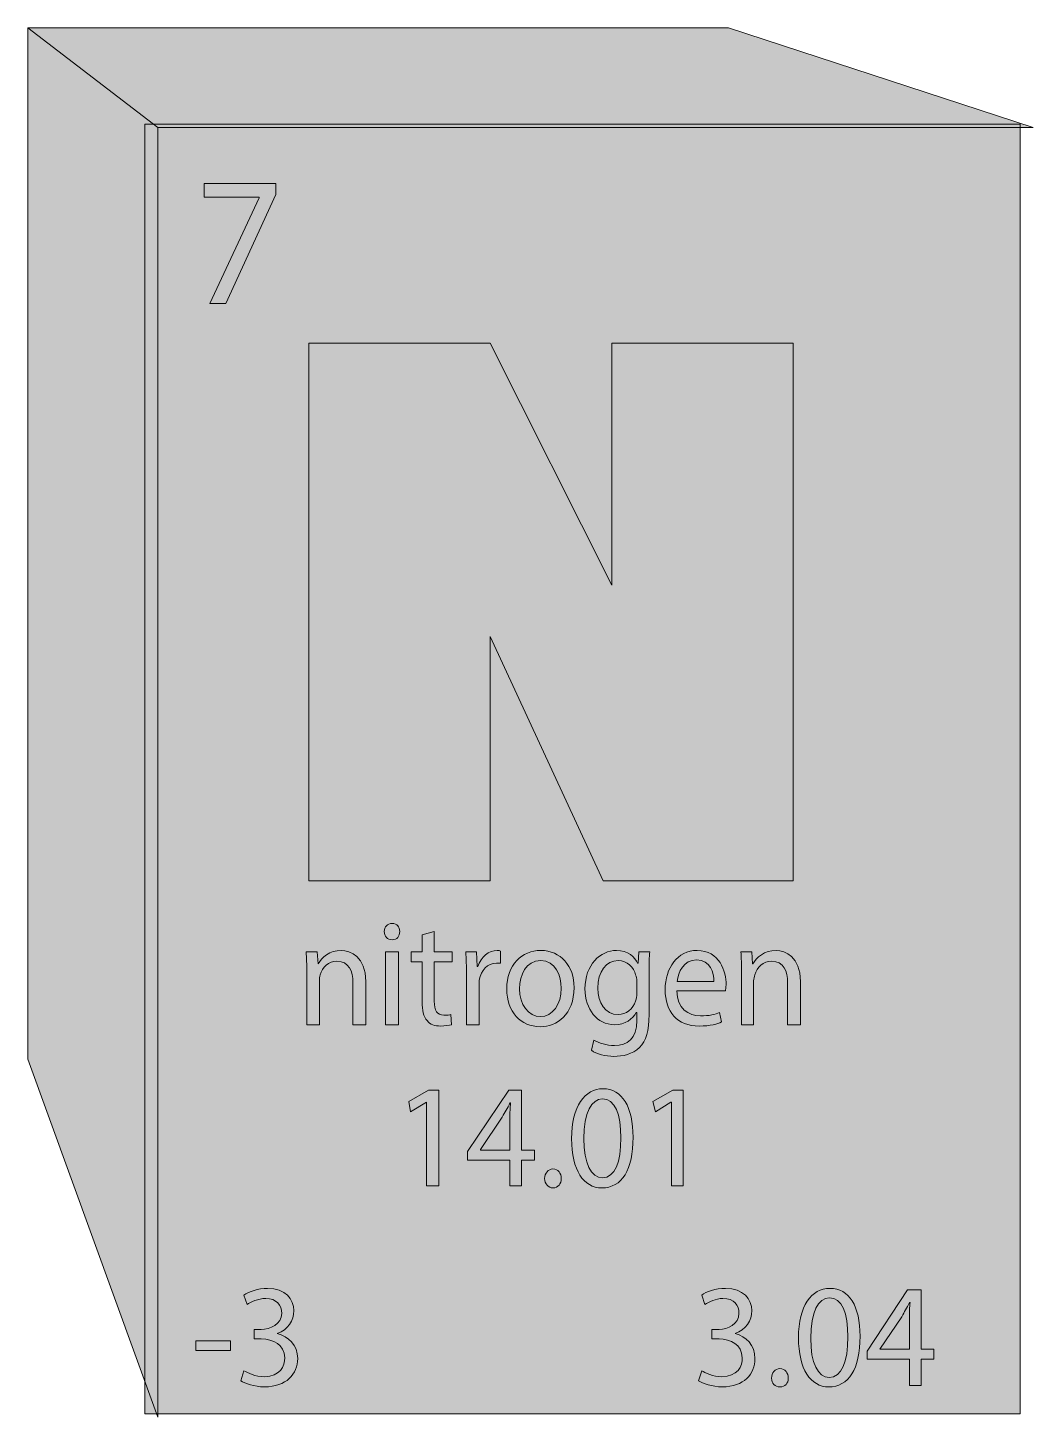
# Model space of a CAD drawing. Extents: x 256 to 1544, y -1075 to -817.
# Drawn here: x 476.7 to 662.5, y -1073.6 to -816.9 of the extents above; entities that cross this region are included whole.
import ezdxf

# ---------------------------------------------------------------- set-up
doc = ezdxf.new("R2010")
doc.units = 0
doc.header["$MEASUREMENT"] = 0
doc.layers.add('katman 1', color=7, linetype='Continuous')

# ---------------------------------------------------------------- blocks, each defined once
blk = doc.blocks.new('block 8')
at = {"layer": 'katman 1', "true_color": 0x00d41d}
h = blk.add_hatch(color=102, dxfattribs=at)
h.dxf.hatch_style = 2
h.paths.add_polyline_path([(500.8, -835.37), (476.75, -816.93), (606.23, -816.93), (662.5, -835.37)])
h = blk.add_hatch(color=102, dxfattribs=at)
h.dxf.hatch_style = 2
h.paths.add_polyline_path([(500.8, -1073.6), (476.75, -1007.44), (476.75, -816.93), (500.8, -835.37)])
at = {"layer": 'katman 1', "true_color": 0x008000}
h = blk.add_hatch(color=96, dxfattribs=at)
h.dxf.hatch_style = 2
h.paths.add_polyline_path([(498.37, -834.74), (660.08, -834.74), (660.08, -1072.97), (498.37, -1072.97)])
at = {"layer": 'katman 1', "true_color": 0xffffff}
h = blk.add_hatch(color=7, dxfattribs=at)
h.dxf.hatch_style = 2
h.paths.add_polyline_path([(522.59, -845.71), (522.59, -847.71), (513.35, -867.89), (510.39, -867.89), (519.51, -848.33), (519.51, -848.21), (509.33, -848.21), (509.33, -845.71)])
h = blk.add_hatch(color=7, dxfattribs=at)
h.dxf.hatch_style = 2
edge = h.paths.add_edge_path()
edge.add_spline(control_points=[(545.46, -983.89), (545.46, -984.77), (544.98, -985.39), (544.04, -985.39), (543.21, -985.39), (542.61, -984.76), (542.61, -983.89), (542.61, -983.02), (543.21, -982.4), (544.04, -982.4), (544.98, -982.4), (545.46, -983.02), (545.46, -983.89)], knot_values=[0, 0, 0, 0, 1, 1, 1, 2, 2, 2, 3, 3, 3, 4, 4, 4, 4], degree=3, periodic=1)
h.paths.add_polyline_path([(542.85, -1001.09), (542.85, -987.63), (545.22, -987.63), (545.22, -1001.09)])
h = blk.add_hatch(color=7, dxfattribs=at)
h.dxf.hatch_style = 2
edge = h.paths.add_edge_path()
edge.add_spline(control_points=[(551.85, -983.89), (551.85, -983.89), (551.85, -987.63), (551.85, -987.63), (551.85, -987.63), (555.17, -987.63), (555.17, -987.63), (555.17, -987.63), (555.17, -989.5), (555.17, -989.5), (555.17, -989.5), (551.85, -989.5), (551.85, -989.5), (551.85, -989.5), (551.85, -996.73), (551.85, -996.73), (551.85, -998.47), (552.33, -999.34), (553.63, -999.34), (554.22, -999.34), (554.7, -999.34), (554.93, -999.22), (554.93, -999.22), (555.05, -1001.09), (555.05, -1001.09), (554.58, -1001.21), (553.87, -1001.34), (553.04, -1001.34), (551.97, -1001.34), (551.03, -1001.09), (550.55, -1000.34), (549.84, -999.59), (549.6, -998.47), (549.6, -996.85), (549.6, -996.85), (549.6, -989.5), (549.6, -989.5), (549.6, -989.5), (547.59, -989.5), (547.59, -989.5), (547.59, -989.5), (547.59, -987.63), (547.59, -987.63), (547.59, -987.63), (549.6, -987.63), (549.6, -987.63), (549.6, -987.63), (549.6, -984.52), (549.6, -984.52), (549.6, -984.52), (551.85, -983.89), (551.85, -983.89)], knot_values=[0, 0, 0, 0, 1, 1, 1, 2, 2, 2, 3, 3, 3, 4, 4, 4, 5, 5, 5, 6, 6, 6, 7, 7, 7, 8, 8, 8, 9, 9, 9, 10, 10, 10, 11, 11, 11, 12, 12, 12, 13, 13, 13, 14, 14, 14, 15, 15, 15, 16, 16, 16, 17, 17, 17, 17], degree=3, periodic=1)
h = blk.add_hatch(color=7, dxfattribs=at)
h.dxf.hatch_style = 2
edge = h.paths.add_edge_path()
edge.add_spline(control_points=[(528.28, -991.37), (528.28, -990), (528.28, -988.75), (528.16, -987.63), (528.16, -987.63), (530.18, -987.63), (530.18, -987.63), (530.18, -987.63), (530.41, -989.87), (530.41, -989.87), (530.41, -989.87), (530.41, -989.87), (530.41, -989.87), (531, -988.63), (532.54, -987.38), (534.68, -987.38), (536.34, -987.38), (539.18, -988.5), (539.18, -993.11), (539.18, -993.11), (539.18, -1001.09), (539.18, -1001.09), (539.18, -1001.09), (536.81, -1001.09), (536.81, -1001.09), (536.81, -1001.09), (536.81, -993.36), (536.81, -993.36), (536.81, -991.24), (536.1, -989.37), (533.85, -989.37), (532.31, -989.37), (531.12, -990.5), (530.77, -991.87), (530.65, -992.24), (530.65, -992.61), (530.65, -992.99), (530.65, -992.99), (530.65, -1001.09), (530.65, -1001.09), (530.65, -1001.09), (528.28, -1001.09), (528.28, -1001.09), (528.28, -1001.09), (528.28, -991.37), (528.28, -991.37), (528.28, -991.37), (528.28, -991.37), (528.28, -991.37)], knot_values=[0, 0, 0, 0, 1, 1, 1, 2, 2, 2, 3, 3, 3, 4, 4, 4, 5, 5, 5, 6, 6, 6, 7, 7, 7, 8, 8, 8, 9, 9, 9, 10, 10, 10, 11, 11, 11, 12, 12, 12, 13, 13, 13, 14, 14, 14, 15, 15, 15, 16, 16, 16, 16], degree=3, periodic=1)
h = blk.add_hatch(color=7, dxfattribs=at)
h.dxf.hatch_style = 2
edge = h.paths.add_edge_path()
edge.add_spline(control_points=[(557.78, -991.87), (557.78, -990.25), (557.78, -989), (557.66, -987.63), (557.66, -987.63), (559.67, -987.63), (559.67, -987.63), (559.67, -987.63), (559.79, -990.37), (559.79, -990.37), (559.79, -990.37), (559.91, -990.37), (559.91, -990.37), (560.5, -988.5), (561.92, -987.38), (563.46, -987.38), (563.7, -987.38), (563.94, -987.38), (564.06, -987.51), (564.06, -987.51), (564.06, -989.75), (564.06, -989.75), (563.82, -989.75), (563.58, -989.75), (563.35, -989.75), (561.69, -989.75), (560.5, -991), (560.15, -992.86), (560.15, -993.11), (560.15, -993.49), (560.15, -993.99), (560.15, -993.99), (560.15, -1001.09), (560.15, -1001.09), (560.15, -1001.09), (557.78, -1001.09), (557.78, -1001.09), (557.78, -1001.09), (557.78, -991.87), (557.78, -991.87), (557.78, -991.87), (557.78, -991.87), (557.78, -991.87)], knot_values=[0, 0, 0, 0, 1, 1, 1, 2, 2, 2, 3, 3, 3, 4, 4, 4, 5, 5, 5, 6, 6, 6, 7, 7, 7, 8, 8, 8, 9, 9, 9, 10, 10, 10, 11, 11, 11, 12, 12, 12, 13, 13, 13, 14, 14, 14, 14], degree=3, periodic=1)
h = blk.add_hatch(color=7, dxfattribs=at)
h.dxf.hatch_style = 2
edge = h.paths.add_edge_path()
edge.add_spline(control_points=[(577.68, -994.23), (577.68, -999.22), (574.48, -1001.46), (571.4, -1001.46), (567.85, -1001.46), (565.24, -998.72), (565.24, -994.48), (565.24, -990), (568.08, -987.38), (571.52, -987.38), (575.19, -987.38), (577.68, -990.25), (577.68, -994.23)], knot_values=[0, 0, 0, 0, 1, 1, 1, 2, 2, 2, 3, 3, 3, 4, 4, 4, 4], degree=3, periodic=1)
edge = h.paths.add_edge_path()
edge.add_spline(control_points=[(567.61, -994.48), (567.61, -994.48), (567.61, -994.48), (567.61, -994.48), (567.61, -997.35), (569.15, -999.59), (571.52, -999.59), (573.65, -999.59), (575.31, -997.35), (575.31, -994.36), (575.31, -992.12), (574.24, -989.25), (571.52, -989.25), (568.8, -989.25), (567.61, -991.87), (567.61, -994.48)], knot_values=[0, 0, 0, 0, 1, 1, 1, 2, 2, 2, 3, 3, 3, 4, 4, 4, 5, 5, 5, 5], degree=3, periodic=1)
h = blk.add_hatch(color=7, dxfattribs=at)
h.dxf.hatch_style = 2
edge = h.paths.add_edge_path()
edge.add_spline(control_points=[(591.66, -987.63), (591.54, -988.63), (591.54, -989.75), (591.54, -991.37), (591.54, -991.37), (591.54, -999.22), (591.54, -999.22), (591.54, -1002.21), (590.95, -1004.08), (589.76, -1005.32), (588.46, -1006.57), (586.68, -1006.94), (585.02, -1006.94), (583.48, -1006.94), (581.83, -1006.57), (580.88, -1005.82), (580.88, -1005.82), (581.35, -1003.95), (581.35, -1003.95), (582.3, -1004.45), (583.6, -1004.95), (585.14, -1004.95), (587.51, -1004.95), (589.29, -1003.7), (589.29, -1000.34), (589.29, -1000.34), (589.29, -998.84), (589.29, -998.84), (589.29, -998.84), (589.17, -998.84), (589.17, -998.84), (588.46, -1000.09), (587.16, -1001.09), (585.14, -1001.09), (581.94, -1001.09), (579.69, -998.22), (579.69, -994.48), (579.69, -990), (582.54, -987.38), (585.5, -987.38), (587.63, -987.38), (588.93, -988.63), (589.41, -989.75), (589.41, -989.75), (589.53, -989.75), (589.53, -989.75), (589.53, -989.75), (589.65, -987.63), (589.65, -987.63), (589.65, -987.63), (591.66, -987.63), (591.66, -987.63), (591.66, -987.63), (591.66, -987.63), (591.66, -987.63)], knot_values=[0, 0, 0, 0, 1, 1, 1, 2, 2, 2, 3, 3, 3, 4, 4, 4, 5, 5, 5, 6, 6, 6, 7, 7, 7, 8, 8, 8, 9, 9, 9, 10, 10, 10, 11, 11, 11, 12, 12, 12, 13, 13, 13, 14, 14, 14, 15, 15, 15, 16, 16, 16, 17, 17, 17, 18, 18, 18, 18], degree=3, periodic=1)
edge = h.paths.add_edge_path()
edge.add_spline(control_points=[(589.29, -992.99), (589.29, -992.99), (589.29, -992.99), (589.29, -992.99), (589.29, -992.61), (589.17, -992.24), (589.05, -991.87), (588.7, -990.5), (587.51, -989.25), (585.85, -989.25), (583.6, -989.25), (582.06, -991.24), (582.06, -994.36), (582.06, -996.98), (583.37, -999.22), (585.85, -999.22), (587.28, -999.22), (588.58, -998.22), (589.05, -996.73), (589.17, -996.23), (589.29, -995.85), (589.29, -995.36), (589.29, -995.36), (589.29, -992.99), (589.29, -992.99)], knot_values=[0, 0, 0, 0, 1, 1, 1, 2, 2, 2, 3, 3, 3, 4, 4, 4, 5, 5, 5, 6, 6, 6, 7, 7, 7, 8, 8, 8, 8], degree=3, periodic=1)
h = blk.add_hatch(color=7, dxfattribs=at)
h.dxf.hatch_style = 2
edge = h.paths.add_edge_path()
edge.add_spline(control_points=[(596.63, -994.86), (596.75, -998.1), (598.77, -999.47), (601.02, -999.47), (602.68, -999.47), (603.74, -999.22), (604.57, -998.84), (604.57, -998.84), (604.93, -1000.59), (604.93, -1000.59), (604.22, -1000.96), (602.79, -1001.34), (600.78, -1001.34), (596.75, -1001.34), (594.5, -998.72), (594.5, -994.61), (594.5, -990.62), (596.75, -987.38), (600.43, -987.38), (604.57, -987.38), (605.76, -991.24), (605.76, -993.74), (605.76, -994.23), (605.64, -994.61), (605.64, -994.86), (605.64, -994.86), (596.63, -994.86), (596.63, -994.86), (596.63, -994.86), (596.63, -994.86), (596.63, -994.86)], knot_values=[0, 0, 0, 0, 1, 1, 1, 2, 2, 2, 3, 3, 3, 4, 4, 4, 5, 5, 5, 6, 6, 6, 7, 7, 7, 8, 8, 8, 9, 9, 9, 10, 10, 10, 10], degree=3, periodic=1)
edge = h.paths.add_edge_path()
edge.add_spline(control_points=[(603.51, -993.11), (603.51, -993.11), (603.51, -993.11), (603.51, -993.11), (603.51, -991.49), (602.91, -989.13), (600.31, -989.13), (597.94, -989.13), (596.87, -991.37), (596.75, -993.11), (596.75, -993.11), (603.51, -993.11), (603.51, -993.11)], knot_values=[0, 0, 0, 0, 1, 1, 1, 2, 2, 2, 3, 3, 3, 4, 4, 4, 4], degree=3, periodic=1)
h = blk.add_hatch(color=7, dxfattribs=at)
h.dxf.hatch_style = 2
edge = h.paths.add_edge_path()
edge.add_spline(control_points=[(608.6, -991.37), (608.6, -990), (608.6, -988.75), (608.48, -987.63), (608.48, -987.63), (610.49, -987.63), (610.49, -987.63), (610.49, -987.63), (610.61, -989.87), (610.61, -989.87), (610.61, -989.87), (610.73, -989.87), (610.73, -989.87), (611.32, -988.63), (612.86, -987.38), (615, -987.38), (616.65, -987.38), (619.5, -988.5), (619.5, -993.11), (619.5, -993.11), (619.5, -1001.09), (619.5, -1001.09), (619.5, -1001.09), (617.13, -1001.09), (617.13, -1001.09), (617.13, -1001.09), (617.13, -993.36), (617.13, -993.36), (617.13, -991.24), (616.42, -989.37), (614.17, -989.37), (612.63, -989.37), (611.44, -990.5), (611.09, -991.87), (610.97, -992.24), (610.85, -992.61), (610.85, -992.99), (610.85, -992.99), (610.85, -1001.09), (610.85, -1001.09), (610.85, -1001.09), (608.6, -1001.09), (608.6, -1001.09), (608.6, -1001.09), (608.6, -991.37), (608.6, -991.37), (608.6, -991.37), (608.6, -991.37), (608.6, -991.37)], knot_values=[0, 0, 0, 0, 1, 1, 1, 2, 2, 2, 3, 3, 3, 4, 4, 4, 5, 5, 5, 6, 6, 6, 7, 7, 7, 8, 8, 8, 9, 9, 9, 10, 10, 10, 11, 11, 11, 12, 12, 12, 13, 13, 13, 14, 14, 14, 15, 15, 15, 16, 16, 16, 16], degree=3, periodic=1)
h = blk.add_hatch(color=7, dxfattribs=at)
h.dxf.hatch_style = 2
h.paths.add_polyline_path([(550.43, -1015.42), (547.47, -1017.16), (547.12, -1015.29), (550.79, -1013.17), (552.68, -1013.17), (552.68, -1030.87), (550.43, -1030.87)])
h = blk.add_hatch(color=7, dxfattribs=at)
h.dxf.hatch_style = 2
h.paths.add_polyline_path([(565.83, -1030.87), (565.83, -1026.13), (558.01, -1026.13), (558.01, -1024.51), (565.6, -1013.17), (567.97, -1013.17), (567.97, -1024.26), (570.34, -1024.26), (570.34, -1026.13), (567.97, -1026.13), (567.97, -1030.87), (565.83, -1030.87)])
edge = h.paths.add_edge_path()
edge.add_spline(control_points=[(565.83, -1024.26), (565.83, -1024.26), (565.83, -1024.26), (565.83, -1024.26), (565.83, -1024.26), (565.83, -1018.28), (565.83, -1018.28), (565.83, -1017.41), (565.83, -1016.41), (565.95, -1015.54), (565.95, -1015.54), (565.83, -1015.54), (565.83, -1015.54), (565.36, -1016.54), (564.89, -1017.28), (564.41, -1018.16), (564.41, -1018.16), (560.38, -1024.14), (560.38, -1024.14), (560.38, -1024.14), (560.38, -1024.26), (560.38, -1024.26), (560.38, -1024.26), (565.83, -1024.26), (565.83, -1024.26)], knot_values=[0, 0, 0, 0, 1, 1, 1, 2, 2, 2, 3, 3, 3, 4, 4, 4, 5, 5, 5, 6, 6, 6, 7, 7, 7, 8, 8, 8, 8], degree=3, periodic=1)
h = blk.add_hatch(color=7, dxfattribs=at)
h.dxf.hatch_style = 2
edge = h.paths.add_edge_path()
edge.add_spline(control_points=[(588.58, -1021.9), (588.58, -1027.88), (586.56, -1031.24), (582.77, -1031.24), (579.46, -1031.24), (577.21, -1028), (577.21, -1022.14), (577.21, -1016.16), (579.69, -1012.92), (583.01, -1012.92), (586.56, -1012.92), (588.58, -1016.29), (588.58, -1021.9)], knot_values=[0, 0, 0, 0, 1, 1, 1, 2, 2, 2, 3, 3, 3, 4, 4, 4, 4], degree=3, periodic=1)
edge = h.paths.add_edge_path()
edge.add_spline(control_points=[(579.46, -1022.14), (579.46, -1022.14), (579.46, -1022.14), (579.46, -1022.14), (579.46, -1026.75), (580.88, -1029.37), (582.89, -1029.37), (585.26, -1029.37), (586.33, -1026.51), (586.33, -1022.02), (586.33, -1017.66), (585.26, -1014.79), (582.89, -1014.79), (581, -1014.79), (579.46, -1017.29), (579.46, -1022.14)], knot_values=[0, 0, 0, 0, 1, 1, 1, 2, 2, 2, 3, 3, 3, 4, 4, 4, 5, 5, 5, 5], degree=3, periodic=1)
h = blk.add_hatch(color=7, dxfattribs=at)
h.dxf.hatch_style = 2
h.paths.add_polyline_path([(595.69, -1015.42), (595.57, -1015.42), (592.72, -1017.16), (592.25, -1015.29), (595.92, -1013.17), (597.82, -1013.17), (597.82, -1030.87), (595.69, -1030.87)])
h = blk.add_hatch(color=7, dxfattribs=at)
h.dxf.hatch_style = 2
edge = h.paths.add_edge_path()
edge.add_spline(control_points=[(572.23, -1029.5), (572.23, -1028.5), (572.94, -1027.75), (573.77, -1027.75), (574.72, -1027.75), (575.31, -1028.5), (575.31, -1029.5), (575.31, -1030.49), (574.72, -1031.24), (573.77, -1031.24), (572.94, -1031.24), (572.23, -1030.49), (572.23, -1029.5)], knot_values=[0, 0, 0, 0, 1, 1, 1, 2, 2, 2, 3, 3, 3, 4, 4, 4, 4], degree=3, periodic=1)
h = blk.add_hatch(color=7, dxfattribs=at)
h.dxf.hatch_style = 2
edge = h.paths.add_edge_path()
edge.add_spline(control_points=[(516.67, -1065.01), (517.38, -1065.38), (518.8, -1066.13), (520.46, -1066.13), (523.3, -1066.13), (524.25, -1064.13), (524.25, -1062.64), (524.13, -1060.15), (522.12, -1059.15), (519.87, -1059.15), (519.87, -1059.15), (518.57, -1059.15), (518.57, -1059.15), (518.57, -1059.15), (518.57, -1057.41), (518.57, -1057.41), (518.57, -1057.41), (519.87, -1057.41), (519.87, -1057.41), (521.53, -1057.41), (523.66, -1056.41), (523.66, -1054.42), (523.66, -1052.92), (522.71, -1051.67), (520.7, -1051.67), (519.28, -1051.67), (517.97, -1052.3), (517.26, -1052.8), (517.26, -1052.8), (516.67, -1051.05), (516.67, -1051.05), (517.62, -1050.43), (519.28, -1049.81), (521.05, -1049.81), (524.37, -1049.81), (525.91, -1051.8), (525.91, -1053.92), (525.91, -1055.79), (524.84, -1057.41), (522.83, -1058.15), (522.83, -1058.15), (522.83, -1058.15), (522.83, -1058.15), (524.84, -1058.65), (526.62, -1060.27), (526.62, -1062.76), (526.62, -1065.63), (524.49, -1068), (520.46, -1068), (518.57, -1068), (516.91, -1067.37), (516.08, -1066.88), (516.08, -1066.88), (516.67, -1065.01), (516.67, -1065.01)], knot_values=[0, 0, 0, 0, 1, 1, 1, 2, 2, 2, 3, 3, 3, 4, 4, 4, 5, 5, 5, 6, 6, 6, 7, 7, 7, 8, 8, 8, 9, 9, 9, 10, 10, 10, 11, 11, 11, 12, 12, 12, 13, 13, 13, 14, 14, 14, 15, 15, 15, 16, 16, 16, 17, 17, 17, 18, 18, 18, 18], degree=3, periodic=1)
h = blk.add_hatch(color=7, dxfattribs=at)
h.dxf.hatch_style = 2
edge = h.paths.add_edge_path()
edge.add_spline(control_points=[(601.25, -1065.01), (601.85, -1065.38), (603.39, -1066.13), (604.93, -1066.13), (607.89, -1066.13), (608.84, -1064.13), (608.72, -1062.64), (608.72, -1060.15), (606.59, -1059.15), (604.45, -1059.15), (604.45, -1059.15), (603.15, -1059.15), (603.15, -1059.15), (603.15, -1059.15), (603.15, -1057.41), (603.15, -1057.41), (603.15, -1057.41), (604.45, -1057.41), (604.45, -1057.41), (606.11, -1057.41), (608.13, -1056.41), (608.13, -1054.42), (608.13, -1052.92), (607.3, -1051.67), (605.16, -1051.67), (603.86, -1051.67), (602.56, -1052.3), (601.85, -1052.8), (601.85, -1052.8), (601.25, -1051.05), (601.25, -1051.05), (602.08, -1050.43), (603.86, -1049.81), (605.64, -1049.81), (608.96, -1049.81), (610.5, -1051.8), (610.5, -1053.92), (610.5, -1055.79), (609.43, -1057.41), (607.42, -1058.15), (607.42, -1058.15), (607.42, -1058.15), (607.42, -1058.15), (609.43, -1058.65), (611.09, -1060.27), (611.09, -1062.76), (611.09, -1065.63), (609.07, -1068), (605.05, -1068), (603.15, -1068), (601.49, -1067.37), (600.66, -1066.88), (600.66, -1066.88), (601.25, -1065.01), (601.25, -1065.01)], knot_values=[0, 0, 0, 0, 1, 1, 1, 2, 2, 2, 3, 3, 3, 4, 4, 4, 5, 5, 5, 6, 6, 6, 7, 7, 7, 8, 8, 8, 9, 9, 9, 10, 10, 10, 11, 11, 11, 12, 12, 12, 13, 13, 13, 14, 14, 14, 15, 15, 15, 16, 16, 16, 17, 17, 17, 18, 18, 18, 18], degree=3, periodic=1)
h = blk.add_hatch(color=7, dxfattribs=at)
h.dxf.hatch_style = 2
edge = h.paths.add_edge_path()
edge.add_spline(control_points=[(630.52, -1058.65), (630.52, -1064.76), (628.38, -1068), (624.71, -1068), (621.39, -1068), (619.14, -1064.76), (619.14, -1058.9), (619.14, -1053.04), (621.51, -1049.81), (624.95, -1049.81), (628.5, -1049.81), (630.52, -1053.04), (630.52, -1058.65)], knot_values=[0, 0, 0, 0, 1, 1, 1, 2, 2, 2, 3, 3, 3, 4, 4, 4, 4], degree=3, periodic=1)
edge = h.paths.add_edge_path()
edge.add_spline(control_points=[(621.39, -1059.03), (621.39, -1059.03), (621.39, -1059.03), (621.39, -1059.03), (621.39, -1063.64), (622.7, -1066.25), (624.83, -1066.25), (627.08, -1066.25), (628.26, -1063.39), (628.26, -1058.78), (628.26, -1054.41), (627.2, -1051.55), (624.83, -1051.55), (622.81, -1051.55), (621.39, -1054.17), (621.39, -1059.03)], knot_values=[0, 0, 0, 0, 1, 1, 1, 2, 2, 2, 3, 3, 3, 4, 4, 4, 5, 5, 5, 5], degree=3, periodic=1)
h = blk.add_hatch(color=7, dxfattribs=at)
h.dxf.hatch_style = 2
h.paths.add_polyline_path([(639.64, -1067.75), (639.64, -1062.89), (631.82, -1062.89), (631.82, -1061.39), (639.28, -1050.05), (641.77, -1050.05), (641.77, -1061.02), (644.14, -1061.02), (644.14, -1062.89), (641.77, -1062.89), (641.77, -1067.75), (639.64, -1067.75)])
edge = h.paths.add_edge_path()
edge.add_spline(control_points=[(639.64, -1061.02), (639.64, -1061.02), (639.64, -1061.02), (639.64, -1061.02), (639.64, -1061.02), (639.64, -1055.16), (639.64, -1055.16), (639.64, -1054.17), (639.64, -1053.29), (639.76, -1052.42), (639.76, -1052.42), (639.64, -1052.42), (639.64, -1052.42), (639.16, -1053.42), (638.69, -1054.17), (638.22, -1055.04), (638.22, -1055.04), (634.19, -1061.02), (634.19, -1061.02), (634.19, -1061.02), (634.19, -1061.02), (634.19, -1061.02), (634.19, -1061.02), (639.64, -1061.02), (639.64, -1061.02)], knot_values=[0, 0, 0, 0, 1, 1, 1, 2, 2, 2, 3, 3, 3, 4, 4, 4, 5, 5, 5, 6, 6, 6, 7, 7, 7, 8, 8, 8, 8], degree=3, periodic=1)
h = blk.add_hatch(color=7, dxfattribs=at)
h.dxf.hatch_style = 2
h.paths.add_polyline_path([(514.18, -1059.52), (514.18, -1061.27), (507.79, -1061.27), (507.79, -1059.52)])
h = blk.add_hatch(color=7, dxfattribs=at)
h.dxf.hatch_style = 2
edge = h.paths.add_edge_path()
edge.add_spline(control_points=[(614.17, -1066.38), (614.17, -1065.38), (614.76, -1064.63), (615.71, -1064.63), (616.65, -1064.63), (617.25, -1065.38), (617.25, -1066.38), (617.25, -1067.37), (616.65, -1068), (615.71, -1068), (614.76, -1068), (614.17, -1067.37), (614.17, -1066.38)], knot_values=[0, 0, 0, 0, 1, 1, 1, 2, 2, 2, 3, 3, 3, 4, 4, 4, 4], degree=3, periodic=1)
at = {"layer": 'katman 1', "lineweight": 0}
for points in [[(500.8, -835.37), (476.75, -816.93), (606.23, -816.93), (662.5, -835.37), (500.8, -835.37)], [(500.8, -1073.6), (476.75, -1007.44), (476.75, -816.93), (500.8, -835.37), (500.8, -1073.6)], [(498.37, -834.74), (660.08, -834.74), (660.08, -1072.97), (498.37, -1072.97), (498.37, -834.74)], [(522.59, -845.71), (522.59, -847.71), (513.35, -867.89), (510.39, -867.89), (519.51, -848.33), (519.51, -848.21), (509.33, -848.21), (509.33, -845.71), (522.59, -845.71)], [(542.85, -1001.09), (542.85, -1001.09), (542.85, -987.63), (545.22, -987.63), (545.22, -1001.09), (542.85, -1001.09)], [(550.43, -1015.42), (550.43, -1015.42), (547.47, -1017.16), (547.12, -1015.29), (550.79, -1013.17), (552.68, -1013.17), (552.68, -1030.87), (550.43, -1030.87), (550.43, -1015.42)], [(565.83, -1030.87), (565.83, -1026.13), (558.01, -1026.13), (558.01, -1024.51), (565.6, -1013.17), (567.97, -1013.17), (567.97, -1024.26), (570.34, -1024.26), (570.34, -1026.13), (567.97, -1026.13), (567.97, -1030.87), (565.83, -1030.87), (565.83, -1030.87)], [(595.69, -1015.42), (595.57, -1015.42), (592.72, -1017.16), (592.25, -1015.29), (595.92, -1013.17), (597.82, -1013.17), (597.82, -1030.87), (595.69, -1030.87), (595.69, -1015.42)], [(639.64, -1067.75), (639.64, -1062.89), (631.82, -1062.89), (631.82, -1061.39), (639.28, -1050.05), (641.77, -1050.05), (641.77, -1061.02), (644.14, -1061.02), (644.14, -1062.89), (641.77, -1062.89), (641.77, -1067.75), (639.64, -1067.75), (639.64, -1067.75)], [(514.18, -1059.52), (514.18, -1061.27), (507.79, -1061.27), (507.79, -1059.52), (514.18, -1059.52)]]:
    blk.add_lwpolyline(points, dxfattribs=at)
for points, knots in [([(545.46, -983.89), (545.46, -984.77), (544.98, -985.39), (544.04, -985.39), (543.21, -985.39), (542.61, -984.76), (542.61, -983.89), (542.61, -983.02), (543.21, -982.4), (544.04, -982.4), (544.98, -982.4), (545.46, -983.02), (545.46, -983.89)], [0, 0, 0, 0, 1, 1, 1, 2, 2, 2, 3, 3, 3, 4, 4, 4, 4]), ([(551.85, -983.89), (551.85, -983.89), (551.85, -987.63), (551.85, -987.63), (551.85, -987.63), (555.17, -987.63), (555.17, -987.63), (555.17, -987.63), (555.17, -989.5), (555.17, -989.5), (555.17, -989.5), (551.85, -989.5), (551.85, -989.5), (551.85, -989.5), (551.85, -996.73), (551.85, -996.73), (551.85, -998.47), (552.33, -999.34), (553.63, -999.34), (554.22, -999.34), (554.7, -999.34), (554.93, -999.22), (554.93, -999.22), (555.05, -1001.09), (555.05, -1001.09), (554.58, -1001.21), (553.87, -1001.34), (553.04, -1001.34), (551.97, -1001.34), (551.03, -1001.09), (550.55, -1000.34), (549.84, -999.59), (549.6, -998.47), (549.6, -996.85), (549.6, -996.85), (549.6, -989.5), (549.6, -989.5), (549.6, -989.5), (547.59, -989.5), (547.59, -989.5), (547.59, -989.5), (547.59, -987.63), (547.59, -987.63), (547.59, -987.63), (549.6, -987.63), (549.6, -987.63), (549.6, -987.63), (549.6, -984.52), (549.6, -984.52), (549.6, -984.52), (551.85, -983.89), (551.85, -983.89)], [0, 0, 0, 0, 1, 1, 1, 2, 2, 2, 3, 3, 3, 4, 4, 4, 5, 5, 5, 6, 6, 6, 7, 7, 7, 8, 8, 8, 9, 9, 9, 10, 10, 10, 11, 11, 11, 12, 12, 12, 13, 13, 13, 14, 14, 14, 15, 15, 15, 16, 16, 16, 17, 17, 17, 17]), ([(528.28, -991.37), (528.28, -990), (528.28, -988.75), (528.16, -987.63), (528.16, -987.63), (530.18, -987.63), (530.18, -987.63), (530.18, -987.63), (530.41, -989.87), (530.41, -989.87), (530.41, -989.87), (530.41, -989.87), (530.41, -989.87), (531, -988.63), (532.54, -987.38), (534.68, -987.38), (536.34, -987.38), (539.18, -988.5), (539.18, -993.11), (539.18, -993.11), (539.18, -1001.09), (539.18, -1001.09), (539.18, -1001.09), (536.81, -1001.09), (536.81, -1001.09), (536.81, -1001.09), (536.81, -993.36), (536.81, -993.36), (536.81, -991.24), (536.1, -989.37), (533.85, -989.37), (532.31, -989.37), (531.12, -990.5), (530.77, -991.87), (530.65, -992.24), (530.65, -992.61), (530.65, -992.99), (530.65, -992.99), (530.65, -1001.09), (530.65, -1001.09), (530.65, -1001.09), (528.28, -1001.09), (528.28, -1001.09), (528.28, -1001.09), (528.28, -991.37), (528.28, -991.37), (528.28, -991.37), (528.28, -991.37), (528.28, -991.37)], [0, 0, 0, 0, 1, 1, 1, 2, 2, 2, 3, 3, 3, 4, 4, 4, 5, 5, 5, 6, 6, 6, 7, 7, 7, 8, 8, 8, 9, 9, 9, 10, 10, 10, 11, 11, 11, 12, 12, 12, 13, 13, 13, 14, 14, 14, 15, 15, 15, 16, 16, 16, 16]), ([(557.78, -991.87), (557.78, -990.25), (557.78, -989), (557.66, -987.63), (557.66, -987.63), (559.67, -987.63), (559.67, -987.63), (559.67, -987.63), (559.79, -990.37), (559.79, -990.37), (559.79, -990.37), (559.91, -990.37), (559.91, -990.37), (560.5, -988.5), (561.92, -987.38), (563.46, -987.38), (563.7, -987.38), (563.94, -987.38), (564.06, -987.51), (564.06, -987.51), (564.06, -989.75), (564.06, -989.75), (563.82, -989.75), (563.58, -989.75), (563.35, -989.75), (561.69, -989.75), (560.5, -991), (560.15, -992.86), (560.15, -993.11), (560.15, -993.49), (560.15, -993.99), (560.15, -993.99), (560.15, -1001.09), (560.15, -1001.09), (560.15, -1001.09), (557.78, -1001.09), (557.78, -1001.09), (557.78, -1001.09), (557.78, -991.87), (557.78, -991.87), (557.78, -991.87), (557.78, -991.87), (557.78, -991.87)], [0, 0, 0, 0, 1, 1, 1, 2, 2, 2, 3, 3, 3, 4, 4, 4, 5, 5, 5, 6, 6, 6, 7, 7, 7, 8, 8, 8, 9, 9, 9, 10, 10, 10, 11, 11, 11, 12, 12, 12, 13, 13, 13, 14, 14, 14, 14]), ([(577.68, -994.23), (577.68, -999.22), (574.48, -1001.46), (571.4, -1001.46), (567.85, -1001.46), (565.24, -998.72), (565.24, -994.48), (565.24, -990), (568.08, -987.38), (571.52, -987.38), (575.19, -987.38), (577.68, -990.25), (577.68, -994.23)], [0, 0, 0, 0, 1, 1, 1, 2, 2, 2, 3, 3, 3, 4, 4, 4, 4]), ([(591.66, -987.63), (591.54, -988.63), (591.54, -989.75), (591.54, -991.37), (591.54, -991.37), (591.54, -999.22), (591.54, -999.22), (591.54, -1002.21), (590.95, -1004.08), (589.76, -1005.32), (588.46, -1006.57), (586.68, -1006.94), (585.02, -1006.94), (583.48, -1006.94), (581.83, -1006.57), (580.88, -1005.82), (580.88, -1005.82), (581.35, -1003.95), (581.35, -1003.95), (582.3, -1004.45), (583.6, -1004.95), (585.14, -1004.95), (587.51, -1004.95), (589.29, -1003.7), (589.29, -1000.34), (589.29, -1000.34), (589.29, -998.84), (589.29, -998.84), (589.29, -998.84), (589.17, -998.84), (589.17, -998.84), (588.46, -1000.09), (587.16, -1001.09), (585.14, -1001.09), (581.94, -1001.09), (579.69, -998.22), (579.69, -994.48), (579.69, -990), (582.54, -987.38), (585.5, -987.38), (587.63, -987.38), (588.93, -988.63), (589.41, -989.75), (589.41, -989.75), (589.53, -989.75), (589.53, -989.75), (589.53, -989.75), (589.65, -987.63), (589.65, -987.63), (589.65, -987.63), (591.66, -987.63), (591.66, -987.63), (591.66, -987.63), (591.66, -987.63), (591.66, -987.63)], [0, 0, 0, 0, 1, 1, 1, 2, 2, 2, 3, 3, 3, 4, 4, 4, 5, 5, 5, 6, 6, 6, 7, 7, 7, 8, 8, 8, 9, 9, 9, 10, 10, 10, 11, 11, 11, 12, 12, 12, 13, 13, 13, 14, 14, 14, 15, 15, 15, 16, 16, 16, 17, 17, 17, 18, 18, 18, 18]), ([(596.63, -994.86), (596.75, -998.1), (598.77, -999.47), (601.02, -999.47), (602.68, -999.47), (603.74, -999.22), (604.57, -998.84), (604.57, -998.84), (604.93, -1000.59), (604.93, -1000.59), (604.22, -1000.96), (602.79, -1001.34), (600.78, -1001.34), (596.75, -1001.34), (594.5, -998.72), (594.5, -994.61), (594.5, -990.62), (596.75, -987.38), (600.43, -987.38), (604.57, -987.38), (605.76, -991.24), (605.76, -993.74), (605.76, -994.23), (605.64, -994.61), (605.64, -994.86), (605.64, -994.86), (596.63, -994.86), (596.63, -994.86), (596.63, -994.86), (596.63, -994.86), (596.63, -994.86)], [0, 0, 0, 0, 1, 1, 1, 2, 2, 2, 3, 3, 3, 4, 4, 4, 5, 5, 5, 6, 6, 6, 7, 7, 7, 8, 8, 8, 9, 9, 9, 10, 10, 10, 10]), ([(608.6, -991.37), (608.6, -990), (608.6, -988.75), (608.48, -987.63), (608.48, -987.63), (610.49, -987.63), (610.49, -987.63), (610.49, -987.63), (610.61, -989.87), (610.61, -989.87), (610.61, -989.87), (610.73, -989.87), (610.73, -989.87), (611.32, -988.63), (612.86, -987.38), (615, -987.38), (616.65, -987.38), (619.5, -988.5), (619.5, -993.11), (619.5, -993.11), (619.5, -1001.09), (619.5, -1001.09), (619.5, -1001.09), (617.13, -1001.09), (617.13, -1001.09), (617.13, -1001.09), (617.13, -993.36), (617.13, -993.36), (617.13, -991.24), (616.42, -989.37), (614.17, -989.37), (612.63, -989.37), (611.44, -990.5), (611.09, -991.87), (610.97, -992.24), (610.85, -992.61), (610.85, -992.99), (610.85, -992.99), (610.85, -1001.09), (610.85, -1001.09), (610.85, -1001.09), (608.6, -1001.09), (608.6, -1001.09), (608.6, -1001.09), (608.6, -991.37), (608.6, -991.37), (608.6, -991.37), (608.6, -991.37), (608.6, -991.37)], [0, 0, 0, 0, 1, 1, 1, 2, 2, 2, 3, 3, 3, 4, 4, 4, 5, 5, 5, 6, 6, 6, 7, 7, 7, 8, 8, 8, 9, 9, 9, 10, 10, 10, 11, 11, 11, 12, 12, 12, 13, 13, 13, 14, 14, 14, 15, 15, 15, 16, 16, 16, 16]), ([(567.61, -994.48), (567.61, -994.48), (567.61, -994.48), (567.61, -994.48), (567.61, -997.35), (569.15, -999.59), (571.52, -999.59), (573.65, -999.59), (575.31, -997.35), (575.31, -994.36), (575.31, -992.12), (574.24, -989.25), (571.52, -989.25), (568.8, -989.25), (567.61, -991.87), (567.61, -994.48)], [0, 0, 0, 0, 1, 1, 1, 2, 2, 2, 3, 3, 3, 4, 4, 4, 5, 5, 5, 5]), ([(589.29, -992.99), (589.29, -992.99), (589.29, -992.99), (589.29, -992.99), (589.29, -992.61), (589.17, -992.24), (589.05, -991.87), (588.7, -990.5), (587.51, -989.25), (585.85, -989.25), (583.6, -989.25), (582.06, -991.24), (582.06, -994.36), (582.06, -996.98), (583.37, -999.22), (585.85, -999.22), (587.28, -999.22), (588.58, -998.22), (589.05, -996.73), (589.17, -996.23), (589.29, -995.85), (589.29, -995.36), (589.29, -995.36), (589.29, -992.99), (589.29, -992.99)], [0, 0, 0, 0, 1, 1, 1, 2, 2, 2, 3, 3, 3, 4, 4, 4, 5, 5, 5, 6, 6, 6, 7, 7, 7, 8, 8, 8, 8]), ([(603.51, -993.11), (603.51, -993.11), (603.51, -993.11), (603.51, -993.11), (603.51, -991.49), (602.91, -989.13), (600.31, -989.13), (597.94, -989.13), (596.87, -991.37), (596.75, -993.11), (596.75, -993.11), (603.51, -993.11), (603.51, -993.11)], [0, 0, 0, 0, 1, 1, 1, 2, 2, 2, 3, 3, 3, 4, 4, 4, 4]), ([(588.58, -1021.9), (588.58, -1027.88), (586.56, -1031.24), (582.77, -1031.24), (579.46, -1031.24), (577.21, -1028), (577.21, -1022.14), (577.21, -1016.16), (579.69, -1012.92), (583.01, -1012.92), (586.56, -1012.92), (588.58, -1016.29), (588.58, -1021.9)], [0, 0, 0, 0, 1, 1, 1, 2, 2, 2, 3, 3, 3, 4, 4, 4, 4]), ([(565.83, -1024.26), (565.83, -1024.26), (565.83, -1024.26), (565.83, -1024.26), (565.83, -1024.26), (565.83, -1018.28), (565.83, -1018.28), (565.83, -1017.41), (565.83, -1016.41), (565.95, -1015.54), (565.95, -1015.54), (565.83, -1015.54), (565.83, -1015.54), (565.36, -1016.54), (564.89, -1017.28), (564.41, -1018.16), (564.41, -1018.16), (560.38, -1024.14), (560.38, -1024.14), (560.38, -1024.14), (560.38, -1024.26), (560.38, -1024.26), (560.38, -1024.26), (565.83, -1024.26), (565.83, -1024.26)], [0, 0, 0, 0, 1, 1, 1, 2, 2, 2, 3, 3, 3, 4, 4, 4, 5, 5, 5, 6, 6, 6, 7, 7, 7, 8, 8, 8, 8]), ([(579.46, -1022.14), (579.46, -1022.14), (579.46, -1022.14), (579.46, -1022.14), (579.46, -1026.75), (580.88, -1029.37), (582.89, -1029.37), (585.26, -1029.37), (586.33, -1026.51), (586.33, -1022.02), (586.33, -1017.66), (585.26, -1014.79), (582.89, -1014.79), (581, -1014.79), (579.46, -1017.29), (579.46, -1022.14)], [0, 0, 0, 0, 1, 1, 1, 2, 2, 2, 3, 3, 3, 4, 4, 4, 5, 5, 5, 5]), ([(572.23, -1029.5), (572.23, -1028.5), (572.94, -1027.75), (573.77, -1027.75), (574.72, -1027.75), (575.31, -1028.5), (575.31, -1029.5), (575.31, -1030.49), (574.72, -1031.24), (573.77, -1031.24), (572.94, -1031.24), (572.23, -1030.49), (572.23, -1029.5)], [0, 0, 0, 0, 1, 1, 1, 2, 2, 2, 3, 3, 3, 4, 4, 4, 4]), ([(516.67, -1065.01), (517.38, -1065.38), (518.8, -1066.13), (520.46, -1066.13), (523.3, -1066.13), (524.25, -1064.13), (524.25, -1062.64), (524.13, -1060.15), (522.12, -1059.15), (519.87, -1059.15), (519.87, -1059.15), (518.57, -1059.15), (518.57, -1059.15), (518.57, -1059.15), (518.57, -1057.41), (518.57, -1057.41), (518.57, -1057.41), (519.87, -1057.41), (519.87, -1057.41), (521.53, -1057.41), (523.66, -1056.41), (523.66, -1054.42), (523.66, -1052.92), (522.71, -1051.67), (520.7, -1051.67), (519.28, -1051.67), (517.97, -1052.3), (517.26, -1052.8), (517.26, -1052.8), (516.67, -1051.05), (516.67, -1051.05), (517.62, -1050.43), (519.28, -1049.81), (521.05, -1049.81), (524.37, -1049.81), (525.91, -1051.8), (525.91, -1053.92), (525.91, -1055.79), (524.84, -1057.41), (522.83, -1058.15), (522.83, -1058.15), (522.83, -1058.15), (522.83, -1058.15), (524.84, -1058.65), (526.62, -1060.27), (526.62, -1062.76), (526.62, -1065.63), (524.49, -1068), (520.46, -1068), (518.57, -1068), (516.91, -1067.37), (516.08, -1066.88), (516.08, -1066.88), (516.67, -1065.01), (516.67, -1065.01)], [0, 0, 0, 0, 1, 1, 1, 2, 2, 2, 3, 3, 3, 4, 4, 4, 5, 5, 5, 6, 6, 6, 7, 7, 7, 8, 8, 8, 9, 9, 9, 10, 10, 10, 11, 11, 11, 12, 12, 12, 13, 13, 13, 14, 14, 14, 15, 15, 15, 16, 16, 16, 17, 17, 17, 18, 18, 18, 18]), ([(601.25, -1065.01), (601.85, -1065.38), (603.39, -1066.13), (604.93, -1066.13), (607.89, -1066.13), (608.84, -1064.13), (608.72, -1062.64), (608.72, -1060.15), (606.59, -1059.15), (604.45, -1059.15), (604.45, -1059.15), (603.15, -1059.15), (603.15, -1059.15), (603.15, -1059.15), (603.15, -1057.41), (603.15, -1057.41), (603.15, -1057.41), (604.45, -1057.41), (604.45, -1057.41), (606.11, -1057.41), (608.13, -1056.41), (608.13, -1054.42), (608.13, -1052.92), (607.3, -1051.67), (605.16, -1051.67), (603.86, -1051.67), (602.56, -1052.3), (601.85, -1052.8), (601.85, -1052.8), (601.25, -1051.05), (601.25, -1051.05), (602.08, -1050.43), (603.86, -1049.81), (605.64, -1049.81), (608.96, -1049.81), (610.5, -1051.8), (610.5, -1053.92), (610.5, -1055.79), (609.43, -1057.41), (607.42, -1058.15), (607.42, -1058.15), (607.42, -1058.15), (607.42, -1058.15), (609.43, -1058.65), (611.09, -1060.27), (611.09, -1062.76), (611.09, -1065.63), (609.07, -1068), (605.05, -1068), (603.15, -1068), (601.49, -1067.37), (600.66, -1066.88), (600.66, -1066.88), (601.25, -1065.01), (601.25, -1065.01)], [0, 0, 0, 0, 1, 1, 1, 2, 2, 2, 3, 3, 3, 4, 4, 4, 5, 5, 5, 6, 6, 6, 7, 7, 7, 8, 8, 8, 9, 9, 9, 10, 10, 10, 11, 11, 11, 12, 12, 12, 13, 13, 13, 14, 14, 14, 15, 15, 15, 16, 16, 16, 17, 17, 17, 18, 18, 18, 18]), ([(630.52, -1058.65), (630.52, -1064.76), (628.38, -1068), (624.71, -1068), (621.39, -1068), (619.14, -1064.76), (619.14, -1058.9), (619.14, -1053.04), (621.51, -1049.81), (624.95, -1049.81), (628.5, -1049.81), (630.52, -1053.04), (630.52, -1058.65)], [0, 0, 0, 0, 1, 1, 1, 2, 2, 2, 3, 3, 3, 4, 4, 4, 4]), ([(621.39, -1059.03), (621.39, -1059.03), (621.39, -1059.03), (621.39, -1059.03), (621.39, -1063.64), (622.7, -1066.25), (624.83, -1066.25), (627.08, -1066.25), (628.26, -1063.39), (628.26, -1058.78), (628.26, -1054.41), (627.2, -1051.55), (624.83, -1051.55), (622.81, -1051.55), (621.39, -1054.17), (621.39, -1059.03)], [0, 0, 0, 0, 1, 1, 1, 2, 2, 2, 3, 3, 3, 4, 4, 4, 5, 5, 5, 5]), ([(639.64, -1061.02), (639.64, -1061.02), (639.64, -1061.02), (639.64, -1061.02), (639.64, -1061.02), (639.64, -1055.16), (639.64, -1055.16), (639.64, -1054.17), (639.64, -1053.29), (639.76, -1052.42), (639.76, -1052.42), (639.64, -1052.42), (639.64, -1052.42), (639.16, -1053.42), (638.69, -1054.17), (638.22, -1055.04), (638.22, -1055.04), (634.19, -1061.02), (634.19, -1061.02), (634.19, -1061.02), (634.19, -1061.02), (634.19, -1061.02), (634.19, -1061.02), (639.64, -1061.02), (639.64, -1061.02)], [0, 0, 0, 0, 1, 1, 1, 2, 2, 2, 3, 3, 3, 4, 4, 4, 5, 5, 5, 6, 6, 6, 7, 7, 7, 8, 8, 8, 8]), ([(614.17, -1066.38), (614.17, -1065.38), (614.76, -1064.63), (615.71, -1064.63), (616.65, -1064.63), (617.25, -1065.38), (617.25, -1066.38), (617.25, -1067.37), (616.65, -1068), (615.71, -1068), (614.76, -1068), (614.17, -1067.37), (614.17, -1066.38)], [0, 0, 0, 0, 1, 1, 1, 2, 2, 2, 3, 3, 3, 4, 4, 4, 4])]:
    blk.add_open_spline(points, degree=3, knots=knots, dxfattribs=at)
blk = doc.blocks.new('block 2')
at = {"layer": 'katman 1'}
blk.add_blockref('block 8', (0, 0), dxfattribs=at)
blk = doc.blocks.new('block 10')
at = {"layer": 'katman 1', "true_color": 0xffffff}
h = blk.add_hatch(color=7, dxfattribs=at)
h.dxf.hatch_style = 2
h.paths.add_polyline_path([(618.18, -875.17), (618.18, -974.52), (583.05, -974.52), (562.19, -929.36), (562.19, -974.52), (528.68, -974.52), (528.68, -875.17), (562.19, -875.17), (584.67, -919.9), (584.67, -875.17)])
at = {"layer": 'katman 1', "lineweight": 0}
blk.add_lwpolyline([(618.18, -875.17), (618.18, -974.52), (583.05, -974.52), (562.19, -929.36), (562.19, -974.52), (528.68, -974.52), (528.68, -875.17), (562.19, -875.17), (584.67, -919.9), (584.67, -875.17), (618.18, -875.17)], dxfattribs=at)

msp = doc.modelspace()

# ---------------------------------------------------------------- block references
at = {"layer": 'katman 1'}
for name in ['block 2', 'block 10']:
    msp.add_blockref(name, (0, 0), dxfattribs=at)

doc.saveas('drawing.dxf')
